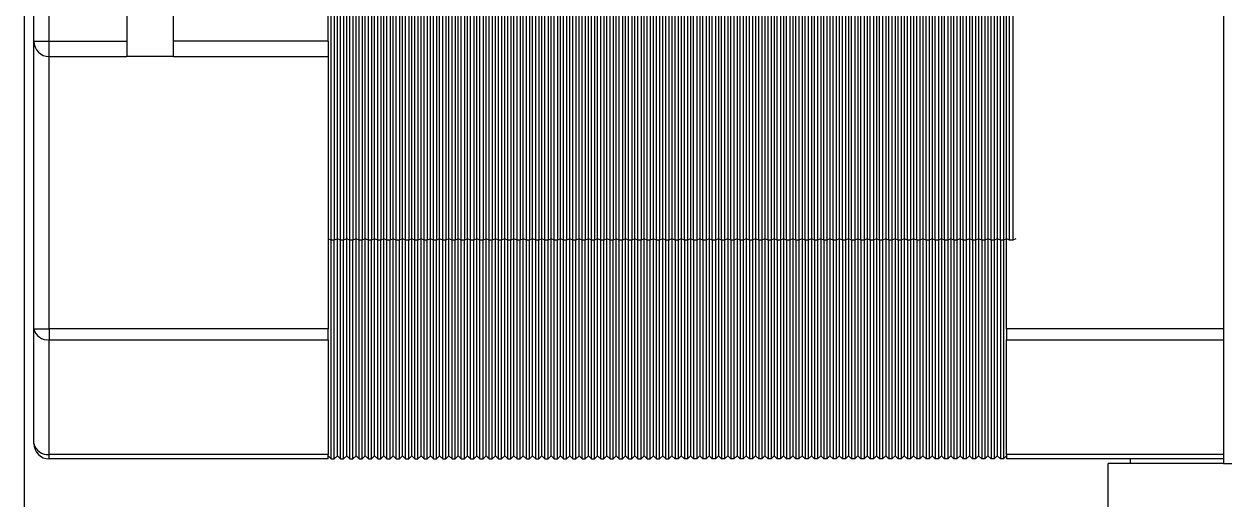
# Model space of a CAD drawing. Header units: millimetres. Extents: x -358 to 836, y 5 to 1249.
# Drawn here: x 253.97 to 292.74, y 651.37 to 666.72 of the extents above; entities that cross this region are included whole.
import ezdxf

# ---------------------------------------------------------------- set-up
doc = ezdxf.new("R2010")
doc.units = ezdxf.units.MM

msp = doc.modelspace()

# ---------------------------------------------------------------- linework, layer by layer
at = {"color": 7, "linetype": 'Continuous', "lineweight": 25}
for p, q in [((253.971, 695.815), (253.971, 645.318)), ((292.688, 695.815), (292.688, 652.515)), ((285.688, 656.872), (285.688, 690.458)), ((263.888, 659.736), (263.888, 687.594)), ((263.988, 687.594), (263.988, 659.736)), ((264.088, 659.777), (264.088, 687.552)), ((264.188, 659.736), (264.188, 687.594)), ((264.288, 687.594), (264.288, 659.736)), ((264.388, 659.777), (264.388, 687.552)), ((264.488, 659.736), (264.488, 687.594)), ((264.588, 687.594), (264.588, 659.736)), ((264.688, 659.777), (264.688, 687.552)), ((264.788, 659.736), (264.788, 687.594)), ((264.888, 687.594), (264.888, 659.736)), ((264.988, 659.777), (264.988, 687.552)), ((265.088, 659.736), (265.088, 687.594)), ((265.188, 687.594), (265.188, 659.736)), ((265.288, 659.777), (265.288, 687.552)), ((265.388, 659.736), (265.388, 687.594)), ((265.488, 687.594), (265.488, 659.736)), ((265.588, 659.777), (265.588, 687.552)), ((265.688, 659.736), (265.688, 687.594)), ((265.788, 687.594), (265.788, 659.736)), ((265.888, 659.777), (265.888, 687.552)), ((265.988, 659.736), (265.988, 687.594)), ((266.088, 687.594), (266.088, 659.736)), ((266.188, 659.777), (266.188, 687.552)), ((266.288, 659.736), (266.288, 687.594)), ((266.388, 687.594), (266.388, 659.736)), ((266.488, 659.777), (266.488, 687.552)), ((266.588, 659.736), (266.588, 687.594)), ((266.688, 687.594), (266.688, 659.736)), ((266.788, 659.777), (266.788, 687.552)), ((266.888, 659.736), (266.888, 687.594)), ((266.988, 687.594), (266.988, 659.736)), ((267.088, 659.777), (267.088, 687.552)), ((267.188, 659.736), (267.188, 687.594)), ((267.288, 687.594), (267.288, 659.736)), ((267.388, 659.777), (267.388, 687.552)), ((267.488, 659.736), (267.488, 687.594)), ((267.588, 687.594), (267.588, 659.736)), ((267.688, 659.777), (267.688, 687.552)), ((267.788, 659.736), (267.788, 687.594)), ((267.888, 687.594), (267.888, 659.736)), ((267.988, 659.777), (267.988, 687.552)), ((268.088, 659.736), (268.088, 687.594)), ((268.188, 687.594), (268.188, 659.736)), ((268.288, 659.777), (268.288, 687.552)), ((268.388, 659.736), (268.388, 687.594)), ((268.488, 687.594), (268.488, 659.736)), ((268.588, 659.777), (268.588, 687.552)), ((268.688, 659.736), (268.688, 687.594)), ((268.788, 687.594), (268.788, 659.736)), ((268.888, 659.777), (268.888, 687.552)), ((268.988, 659.736), (268.988, 687.594)), ((269.088, 687.594), (269.088, 659.736)), ((269.188, 659.777), (269.188, 687.552)), ((269.288, 659.736), (269.288, 687.594)), ((269.388, 687.594), (269.388, 659.736)), ((269.488, 659.777), (269.488, 687.552)), ((269.588, 659.736), (269.588, 687.594)), ((269.688, 687.594), (269.688, 659.736)), ((269.788, 659.777), (269.788, 687.552)), ((269.888, 659.736), (269.888, 687.594)), ((269.988, 687.594), (269.988, 659.736)), ((270.088, 659.777), (270.088, 687.552)), ((270.188, 659.736), (270.188, 687.594)), ((270.288, 687.594), (270.288, 659.736)), ((270.388, 659.777), (270.388, 687.552)), ((270.488, 659.736), (270.488, 687.594)), ((270.588, 687.594), (270.588, 659.736)), ((270.688, 659.777), (270.688, 687.552)), ((270.788, 659.736), (270.788, 687.594)), ((270.888, 687.594), (270.888, 659.736)), ((270.988, 659.777), (270.988, 687.552)), ((271.088, 659.736), (271.088, 687.594)), ((271.188, 687.594), (271.188, 659.736)), ((271.288, 659.777), (271.288, 687.552)), ((271.388, 659.736), (271.388, 687.594)), ((271.488, 687.594), (271.488, 659.736)), ((271.588, 659.777), (271.588, 687.552)), ((271.688, 659.736), (271.688, 687.594)), ((271.788, 687.594), (271.788, 659.736)), ((271.888, 659.777), (271.888, 687.552)), ((271.988, 659.736), (271.988, 687.594)), ((272.088, 687.594), (272.088, 659.736)), ((272.188, 659.777), (272.188, 687.552)), ((272.288, 659.736), (272.288, 687.594)), ((272.388, 687.594), (272.388, 659.736)), ((272.488, 659.777), (272.488, 687.552)), ((272.588, 659.736), (272.588, 687.594)), ((272.688, 687.594), (272.688, 659.736)), ((272.788, 659.777), (272.788, 687.552)), ((272.888, 659.736), (272.888, 687.594)), ((272.988, 687.594), (272.988, 659.736)), ((273.088, 659.777), (273.088, 687.552)), ((273.188, 659.736), (273.188, 687.594)), ((273.288, 687.594), (273.288, 659.736)), ((273.388, 659.777), (273.388, 687.552)), ((273.488, 659.736), (273.488, 687.594)), ((273.588, 687.594), (273.588, 659.736)), ((273.688, 659.777), (273.688, 687.552)), ((273.788, 659.736), (273.788, 687.594)), ((273.888, 687.594), (273.888, 659.736)), ((273.988, 659.777), (273.988, 687.552)), ((274.088, 659.736), (274.088, 687.594)), ((274.188, 687.594), (274.188, 659.736)), ((274.288, 659.777), (274.288, 687.552)), ((274.388, 659.736), (274.388, 687.594)), ((274.488, 687.594), (274.488, 659.736)), ((274.588, 659.777), (274.588, 687.552)), ((274.688, 659.736), (274.688, 687.594)), ((274.788, 687.594), (274.788, 659.736)), ((274.888, 687.552), (274.888, 659.777)), ((274.988, 659.736), (274.988, 687.594)), ((275.088, 687.594), (275.088, 659.736)), ((275.188, 687.552), (275.188, 659.777)), ((275.288, 659.736), (275.288, 687.594)), ((275.388, 687.594), (275.388, 659.736)), ((275.488, 687.552), (275.488, 659.777)), ((275.588, 659.736), (275.588, 687.594)), ((275.688, 687.594), (275.688, 659.736)), ((275.788, 687.552), (275.788, 659.777)), ((275.888, 659.736), (275.888, 687.594)), ((275.988, 687.594), (275.988, 659.736)), ((276.088, 687.552), (276.088, 659.777)), ((276.188, 659.736), (276.188, 687.594)), ((276.288, 687.594), (276.288, 659.736)), ((276.388, 687.552), (276.388, 659.777)), ((276.488, 659.736), (276.488, 687.594)), ((276.588, 687.594), (276.588, 659.736)), ((276.688, 687.552), (276.688, 659.777)), ((276.788, 659.736), (276.788, 687.594)), ((276.888, 687.594), (276.888, 659.736)), ((276.988, 687.552), (276.988, 659.777)), ((277.088, 659.736), (277.088, 687.594)), ((277.188, 687.594), (277.188, 659.736)), ((277.288, 687.552), (277.288, 659.777)), ((277.388, 659.736), (277.388, 687.594)), ((277.488, 687.594), (277.488, 659.736)), ((277.588, 687.552), (277.588, 659.777)), ((277.688, 659.736), (277.688, 687.594)), ((277.788, 687.594), (277.788, 659.736)), ((277.888, 687.552), (277.888, 659.777)), ((277.988, 659.736), (277.988, 687.594)), ((278.088, 687.594), (278.088, 659.736)), ((278.188, 687.552), (278.188, 659.777)), ((278.288, 659.736), (278.288, 687.594)), ((278.388, 687.594), (278.388, 659.736)), ((278.488, 687.552), (278.488, 659.777)), ((278.588, 659.736), (278.588, 687.594)), ((278.688, 687.594), (278.688, 659.736)), ((278.788, 687.552), (278.788, 659.777)), ((278.888, 659.736), (278.888, 687.594)), ((278.988, 687.594), (278.988, 659.736)), ((279.088, 687.552), (279.088, 659.777)), ((279.188, 659.736), (279.188, 687.594)), ((279.288, 687.594), (279.288, 659.736)), ((279.388, 687.552), (279.388, 659.777)), ((279.488, 659.736), (279.488, 687.594)), ((279.588, 687.594), (279.588, 659.736)), ((279.688, 687.552), (279.688, 659.777)), ((279.788, 659.736), (279.788, 687.594)), ((279.888, 687.594), (279.888, 659.736)), ((279.988, 687.552), (279.988, 659.777)), ((280.088, 659.736), (280.088, 687.594)), ((280.188, 687.594), (280.188, 659.736)), ((280.288, 687.552), (280.288, 659.777)), ((280.388, 659.736), (280.388, 687.594)), ((280.488, 687.594), (280.488, 659.736)), ((280.588, 687.552), (280.588, 659.777)), ((280.688, 659.736), (280.688, 687.594)), ((280.788, 687.594), (280.788, 659.736)), ((280.888, 687.552), (280.888, 659.777)), ((280.988, 659.736), (280.988, 687.594)), ((281.088, 687.594), (281.088, 659.736)), ((281.188, 687.552), (281.188, 659.777)), ((281.288, 659.736), (281.288, 687.594)), ((281.388, 687.594), (281.388, 659.736)), ((281.488, 687.552), (281.488, 659.777)), ((281.588, 659.736), (281.588, 687.594)), ((281.688, 687.594), (281.688, 659.736)), ((281.788, 687.552), (281.788, 659.777)), ((281.888, 659.736), (281.888, 687.594)), ((281.988, 687.594), (281.988, 659.736)), ((282.088, 687.552), (282.088, 659.777)), ((282.188, 659.736), (282.188, 687.594)), ((282.288, 687.594), (282.288, 659.736)), ((282.388, 687.552), (282.388, 659.777)), ((282.488, 659.736), (282.488, 687.594)), ((282.588, 687.594), (282.588, 659.736)), ((282.688, 687.552), (282.688, 659.777)), ((282.788, 659.736), (282.788, 687.594)), ((282.888, 687.594), (282.888, 659.736)), ((282.988, 687.552), (282.988, 659.777)), ((283.088, 659.736), (283.088, 687.594)), ((283.188, 687.594), (283.188, 659.736)), ((283.288, 687.552), (283.288, 659.777)), ((283.388, 659.736), (283.388, 687.594)), ((283.488, 687.594), (283.488, 659.736)), ((283.588, 687.552), (283.588, 659.777)), ((283.688, 659.736), (283.688, 687.594)), ((283.788, 687.594), (283.788, 659.736)), ((283.888, 687.552), (283.888, 659.777)), ((283.988, 659.736), (283.988, 687.594)), ((284.088, 687.594), (284.088, 659.736)), ((284.188, 687.552), (284.188, 659.777)), ((284.288, 659.736), (284.288, 687.594)), ((284.388, 687.594), (284.388, 659.736)), ((284.488, 687.552), (284.488, 659.777)), ((284.588, 659.736), (284.588, 687.594)), ((284.688, 687.594), (284.688, 659.736)), ((284.788, 687.552), (284.788, 659.777)), ((284.888, 659.736), (284.888, 687.594)), ((284.988, 687.594), (284.988, 659.736)), ((285.088, 687.552), (285.088, 659.777)), ((285.188, 659.736), (285.188, 687.594)), ((285.288, 687.594), (285.288, 659.736)), ((285.388, 687.552), (285.388, 659.777)), ((285.488, 659.736), (285.488, 687.594)), ((285.588, 687.594), (285.588, 659.736)), ((285.788, 659.736), (285.788, 687.594)), ((285.888, 687.594), (285.888, 659.736)), ((257.288, 681.665), (257.288, 665.665)), ((254.288, 666.165), (254.288, 681.165)), ((254.788, 666.165), (254.788, 681.165)), ((258.788, 681.165), (258.788, 666.165)), ((263.788, 666.165), (263.788, 669.665)), ((254.288, 666.165), (254.788, 666.165)), ((254.288, 656.872), (254.288, 666.165)), ((254.788, 666.165), (257.288, 666.165)), ((254.788, 665.665), (254.788, 666.165)), ((258.788, 666.165), (258.788, 665.665)), ((263.788, 666.165), (258.788, 666.165)), ((263.788, 666.165), (263.788, 665.665)), ((254.788, 665.665), (257.288, 665.665)), ((254.788, 656.872), (254.788, 665.665)), ((258.788, 665.665), (257.288, 665.665)), ((258.788, 665.665), (263.788, 665.665)), ((263.788, 665.665), (263.788, 656.872)), ((263.888, 659.736), (263.788, 659.777)), ((263.888, 652.665), (263.888, 659.736)), ((263.988, 659.736), (263.888, 659.736)), ((264.088, 659.777), (263.988, 659.736)), ((263.988, 652.665), (263.988, 659.736)), ((264.088, 652.765), (264.088, 659.777)), ((264.188, 659.736), (264.088, 659.777)), ((264.188, 652.665), (264.188, 659.736)), ((264.288, 659.736), (264.188, 659.736)), ((264.388, 659.777), (264.288, 659.736)), ((264.288, 652.665), (264.288, 659.736)), ((264.388, 652.765), (264.388, 659.777)), ((264.488, 659.736), (264.388, 659.777)), ((264.488, 652.665), (264.488, 659.736)), ((264.588, 659.736), (264.488, 659.736)), ((264.688, 659.777), (264.588, 659.736)), ((264.588, 652.665), (264.588, 659.736)), ((264.688, 652.765), (264.688, 659.777)), ((264.788, 659.736), (264.688, 659.777)), ((264.788, 652.665), (264.788, 659.736)), ((264.888, 659.736), (264.788, 659.736)), ((264.988, 659.777), (264.888, 659.736)), ((264.888, 652.665), (264.888, 659.736)), ((264.988, 652.765), (264.988, 659.777)), ((265.088, 659.736), (264.988, 659.777)), ((265.088, 652.665), (265.088, 659.736)), ((265.188, 659.736), (265.088, 659.736)), ((265.288, 659.777), (265.188, 659.736)), ((265.188, 652.665), (265.188, 659.736)), ((265.288, 652.765), (265.288, 659.777)), ((265.388, 659.736), (265.288, 659.777)), ((265.388, 652.665), (265.388, 659.736)), ((265.488, 659.736), (265.388, 659.736)), ((265.588, 659.777), (265.488, 659.736)), ((265.488, 652.665), (265.488, 659.736)), ((265.588, 652.765), (265.588, 659.777)), ((265.688, 659.736), (265.588, 659.777)), ((265.688, 652.665), (265.688, 659.736)), ((265.788, 659.736), (265.688, 659.736)), ((265.888, 659.777), (265.788, 659.736)), ((265.788, 652.665), (265.788, 659.736)), ((265.888, 652.765), (265.888, 659.777)), ((265.988, 659.736), (265.888, 659.777)), ((265.988, 652.665), (265.988, 659.736)), ((266.088, 659.736), (265.988, 659.736)), ((266.188, 659.777), (266.088, 659.736)), ((266.088, 652.665), (266.088, 659.736)), ((266.188, 652.765), (266.188, 659.777)), ((266.288, 659.736), (266.188, 659.777)), ((266.288, 652.665), (266.288, 659.736)), ((266.388, 659.736), (266.288, 659.736)), ((266.488, 659.777), (266.388, 659.736)), ((266.388, 652.665), (266.388, 659.736)), ((266.488, 652.765), (266.488, 659.777)), ((266.588, 659.736), (266.488, 659.777)), ((266.588, 652.665), (266.588, 659.736)), ((266.688, 659.736), (266.588, 659.736)), ((266.788, 659.777), (266.688, 659.736)), ((266.688, 652.665), (266.688, 659.736)), ((266.788, 652.765), (266.788, 659.777)), ((266.888, 659.736), (266.788, 659.777)), ((266.888, 652.665), (266.888, 659.736)), ((266.988, 659.736), (266.888, 659.736)), ((267.088, 659.777), (266.988, 659.736)), ((266.988, 652.665), (266.988, 659.736)), ((267.088, 652.765), (267.088, 659.777)), ((267.188, 659.736), (267.088, 659.777)), ((267.188, 652.665), (267.188, 659.736)), ((267.288, 659.736), (267.188, 659.736)), ((267.388, 659.777), (267.288, 659.736)), ((267.288, 652.665), (267.288, 659.736)), ((267.388, 652.765), (267.388, 659.777)), ((267.488, 659.736), (267.388, 659.777)), ((267.488, 652.665), (267.488, 659.736)), ((267.588, 659.736), (267.488, 659.736)), ((267.688, 659.777), (267.588, 659.736)), ((267.588, 652.665), (267.588, 659.736)), ((267.688, 652.765), (267.688, 659.777)), ((267.788, 659.736), (267.688, 659.777)), ((267.788, 652.665), (267.788, 659.736)), ((267.888, 659.736), (267.788, 659.736)), ((267.988, 659.777), (267.888, 659.736)), ((267.888, 652.665), (267.888, 659.736)), ((267.988, 652.765), (267.988, 659.777)), ((268.088, 659.736), (267.988, 659.777)), ((268.088, 652.665), (268.088, 659.736)), ((268.188, 659.736), (268.088, 659.736)), ((268.288, 659.777), (268.188, 659.736)), ((268.188, 652.665), (268.188, 659.736)), ((268.288, 652.765), (268.288, 659.777)), ((268.388, 659.736), (268.288, 659.777)), ((268.388, 652.665), (268.388, 659.736)), ((268.488, 659.736), (268.388, 659.736)), ((268.588, 659.777), (268.488, 659.736)), ((268.488, 652.665), (268.488, 659.736)), ((268.588, 652.765), (268.588, 659.777)), ((268.688, 659.736), (268.588, 659.777)), ((268.688, 652.665), (268.688, 659.736)), ((268.788, 659.736), (268.688, 659.736)), ((268.888, 659.777), (268.788, 659.736)), ((268.788, 652.665), (268.788, 659.736)), ((268.888, 652.765), (268.888, 659.777)), ((268.988, 659.736), (268.888, 659.777)), ((268.988, 652.665), (268.988, 659.736)), ((269.088, 659.736), (268.988, 659.736)), ((269.188, 659.777), (269.088, 659.736)), ((269.088, 652.665), (269.088, 659.736)), ((269.188, 652.765), (269.188, 659.777)), ((269.288, 659.736), (269.188, 659.777)), ((269.288, 652.665), (269.288, 659.736)), ((269.388, 659.736), (269.288, 659.736)), ((269.488, 659.777), (269.388, 659.736)), ((269.388, 652.665), (269.388, 659.736)), ((269.488, 652.765), (269.488, 659.777)), ((269.588, 659.736), (269.488, 659.777)), ((269.588, 652.665), (269.588, 659.736)), ((269.688, 659.736), (269.588, 659.736)), ((269.788, 659.777), (269.688, 659.736)), ((269.688, 652.665), (269.688, 659.736)), ((269.788, 652.765), (269.788, 659.777)), ((269.888, 659.736), (269.788, 659.777)), ((269.888, 652.665), (269.888, 659.736)), ((269.988, 659.736), (269.888, 659.736)), ((270.088, 659.777), (269.988, 659.736)), ((269.988, 652.665), (269.988, 659.736)), ((270.088, 652.765), (270.088, 659.777)), ((270.188, 659.736), (270.088, 659.777)), ((270.188, 652.665), (270.188, 659.736)), ((270.288, 659.736), (270.188, 659.736)), ((270.388, 659.777), (270.288, 659.736)), ((270.288, 652.665), (270.288, 659.736)), ((270.388, 652.765), (270.388, 659.777)), ((270.488, 659.736), (270.388, 659.777)), ((270.488, 652.665), (270.488, 659.736)), ((270.588, 659.736), (270.488, 659.736)), ((270.688, 659.777), (270.588, 659.736)), ((270.588, 652.665), (270.588, 659.736)), ((270.688, 652.765), (270.688, 659.777)), ((270.788, 659.736), (270.688, 659.777)), ((270.788, 652.665), (270.788, 659.736)), ((270.888, 659.736), (270.788, 659.736)), ((270.988, 659.777), (270.888, 659.736)), ((270.888, 652.665), (270.888, 659.736)), ((270.988, 652.765), (270.988, 659.777)), ((271.088, 659.736), (270.988, 659.777)), ((271.088, 652.665), (271.088, 659.736)), ((271.188, 659.736), (271.088, 659.736)), ((271.288, 659.777), (271.188, 659.736)), ((271.188, 652.665), (271.188, 659.736)), ((271.288, 652.765), (271.288, 659.777)), ((271.388, 659.736), (271.288, 659.777)), ((271.388, 652.665), (271.388, 659.736)), ((271.488, 659.736), (271.388, 659.736)), ((271.588, 659.777), (271.488, 659.736)), ((271.488, 652.665), (271.488, 659.736)), ((271.588, 652.765), (271.588, 659.777)), ((271.688, 659.736), (271.588, 659.777)), ((271.688, 652.665), (271.688, 659.736)), ((271.788, 659.736), (271.688, 659.736)), ((271.888, 659.777), (271.788, 659.736)), ((271.788, 652.665), (271.788, 659.736)), ((271.888, 652.765), (271.888, 659.777)), ((271.988, 659.736), (271.888, 659.777)), ((271.988, 652.665), (271.988, 659.736)), ((272.088, 659.736), (271.988, 659.736)), ((272.188, 659.777), (272.088, 659.736)), ((272.088, 652.665), (272.088, 659.736)), ((272.188, 652.765), (272.188, 659.777)), ((272.288, 659.736), (272.188, 659.777)), ((272.288, 652.665), (272.288, 659.736)), ((272.388, 659.736), (272.288, 659.736)), ((272.488, 659.777), (272.388, 659.736)), ((272.388, 652.665), (272.388, 659.736)), ((272.488, 652.765), (272.488, 659.777)), ((272.588, 659.736), (272.488, 659.777)), ((272.588, 652.665), (272.588, 659.736)), ((272.688, 659.736), (272.588, 659.736)), ((272.788, 659.777), (272.688, 659.736)), ((272.688, 652.665), (272.688, 659.736)), ((272.788, 652.765), (272.788, 659.777)), ((272.888, 659.736), (272.788, 659.777)), ((272.888, 652.665), (272.888, 659.736)), ((272.988, 659.736), (272.888, 659.736)), ((273.088, 659.777), (272.988, 659.736)), ((272.988, 652.665), (272.988, 659.736)), ((273.088, 652.765), (273.088, 659.777)), ((273.188, 659.736), (273.088, 659.777)), ((273.188, 652.665), (273.188, 659.736)), ((273.288, 659.736), (273.188, 659.736)), ((273.388, 659.777), (273.288, 659.736)), ((273.288, 652.665), (273.288, 659.736)), ((273.388, 652.765), (273.388, 659.777)), ((273.488, 659.736), (273.388, 659.777)), ((273.488, 652.665), (273.488, 659.736)), ((273.588, 659.736), (273.488, 659.736)), ((273.688, 659.777), (273.588, 659.736)), ((273.588, 652.665), (273.588, 659.736)), ((273.688, 652.765), (273.688, 659.777)), ((273.788, 659.736), (273.688, 659.777)), ((273.788, 652.665), (273.788, 659.736)), ((273.888, 659.736), (273.788, 659.736)), ((273.988, 659.777), (273.888, 659.736)), ((273.888, 652.665), (273.888, 659.736)), ((273.988, 652.765), (273.988, 659.777)), ((274.088, 659.736), (273.988, 659.777)), ((274.088, 652.665), (274.088, 659.736)), ((274.188, 659.736), (274.088, 659.736)), ((274.288, 659.777), (274.188, 659.736)), ((274.188, 652.665), (274.188, 659.736)), ((274.288, 652.765), (274.288, 659.777)), ((274.388, 659.736), (274.288, 659.777)), ((274.388, 652.665), (274.388, 659.736)), ((274.488, 659.736), (274.388, 659.736)), ((274.588, 659.777), (274.488, 659.736)), ((274.488, 652.665), (274.488, 659.736)), ((274.588, 652.765), (274.588, 659.777)), ((274.688, 659.736), (274.588, 659.777)), ((274.688, 652.665), (274.688, 659.736)), ((274.788, 659.736), (274.688, 659.736)), ((274.888, 659.777), (274.788, 659.736)), ((274.788, 652.665), (274.788, 659.736)), ((274.888, 659.777), (274.888, 652.765)), ((274.988, 659.736), (274.888, 659.777)), ((274.988, 659.736), (274.988, 652.665)), ((275.088, 659.736), (274.988, 659.736)), ((275.188, 659.777), (275.088, 659.736)), ((275.088, 659.736), (275.088, 652.665)), ((275.188, 659.777), (275.188, 652.765)), ((275.288, 659.736), (275.188, 659.777)), ((275.288, 659.736), (275.288, 652.665)), ((275.388, 659.736), (275.288, 659.736)), ((275.488, 659.777), (275.388, 659.736)), ((275.388, 659.736), (275.388, 652.665)), ((275.488, 659.777), (275.488, 652.765)), ((275.588, 659.736), (275.488, 659.777)), ((275.588, 659.736), (275.588, 652.665)), ((275.688, 659.736), (275.588, 659.736)), ((275.788, 659.777), (275.688, 659.736)), ((275.688, 659.736), (275.688, 652.665)), ((275.788, 659.777), (275.788, 652.765)), ((275.888, 659.736), (275.788, 659.777)), ((275.888, 659.736), (275.888, 652.665)), ((275.988, 659.736), (275.888, 659.736)), ((276.088, 659.777), (275.988, 659.736)), ((275.988, 659.736), (275.988, 652.665)), ((276.088, 659.777), (276.088, 652.765)), ((276.188, 659.736), (276.088, 659.777)), ((276.188, 659.736), (276.188, 652.665)), ((276.288, 659.736), (276.188, 659.736)), ((276.388, 659.777), (276.288, 659.736)), ((276.288, 659.736), (276.288, 652.665)), ((276.388, 659.777), (276.388, 652.765)), ((276.488, 659.736), (276.388, 659.777)), ((276.488, 659.736), (276.488, 652.665)), ((276.588, 659.736), (276.488, 659.736)), ((276.688, 659.777), (276.588, 659.736)), ((276.588, 659.736), (276.588, 652.665)), ((276.688, 659.777), (276.688, 652.765)), ((276.788, 659.736), (276.688, 659.777)), ((276.788, 659.736), (276.788, 652.665)), ((276.888, 659.736), (276.788, 659.736)), ((276.988, 659.777), (276.888, 659.736)), ((276.888, 659.736), (276.888, 652.665)), ((276.988, 659.777), (276.988, 652.765)), ((277.088, 659.736), (276.988, 659.777)), ((277.088, 659.736), (277.088, 652.665)), ((277.188, 659.736), (277.088, 659.736)), ((277.288, 659.777), (277.188, 659.736)), ((277.188, 659.736), (277.188, 652.665)), ((277.288, 659.777), (277.288, 652.765)), ((277.388, 659.736), (277.288, 659.777)), ((277.388, 659.736), (277.388, 652.665)), ((277.488, 659.736), (277.388, 659.736)), ((277.588, 659.777), (277.488, 659.736)), ((277.488, 659.736), (277.488, 652.665)), ((277.588, 659.777), (277.588, 652.765)), ((277.688, 659.736), (277.588, 659.777)), ((277.688, 659.736), (277.688, 652.665)), ((277.788, 659.736), (277.688, 659.736)), ((277.888, 659.777), (277.788, 659.736)), ((277.788, 659.736), (277.788, 652.665)), ((277.888, 659.777), (277.888, 652.765)), ((277.988, 659.736), (277.888, 659.777)), ((277.988, 659.736), (277.988, 652.665)), ((278.088, 659.736), (277.988, 659.736)), ((278.188, 659.777), (278.088, 659.736)), ((278.088, 659.736), (278.088, 652.665)), ((278.188, 659.777), (278.188, 652.765)), ((278.288, 659.736), (278.188, 659.777)), ((278.288, 659.736), (278.288, 652.665)), ((278.388, 659.736), (278.288, 659.736)), ((278.488, 659.777), (278.388, 659.736)), ((278.388, 659.736), (278.388, 652.665)), ((278.488, 659.777), (278.488, 652.765)), ((278.588, 659.736), (278.488, 659.777)), ((278.588, 659.736), (278.588, 652.665)), ((278.688, 659.736), (278.588, 659.736)), ((278.788, 659.777), (278.688, 659.736)), ((278.688, 659.736), (278.688, 652.665)), ((278.788, 659.777), (278.788, 652.765)), ((278.888, 659.736), (278.788, 659.777)), ((278.888, 659.736), (278.888, 652.665)), ((278.988, 659.736), (278.888, 659.736)), ((279.088, 659.777), (278.988, 659.736)), ((278.988, 659.736), (278.988, 652.665)), ((279.088, 659.777), (279.088, 652.765)), ((279.188, 659.736), (279.088, 659.777)), ((279.188, 659.736), (279.188, 652.665)), ((279.288, 659.736), (279.188, 659.736)), ((279.388, 659.777), (279.288, 659.736)), ((279.288, 659.736), (279.288, 652.665)), ((279.388, 659.777), (279.388, 652.765)), ((279.488, 659.736), (279.388, 659.777)), ((279.488, 659.736), (279.488, 652.665)), ((279.588, 659.736), (279.488, 659.736)), ((279.688, 659.777), (279.588, 659.736)), ((279.588, 659.736), (279.588, 652.665)), ((279.688, 659.777), (279.688, 652.765)), ((279.788, 659.736), (279.688, 659.777)), ((279.788, 659.736), (279.788, 652.665)), ((279.888, 659.736), (279.788, 659.736)), ((279.988, 659.777), (279.888, 659.736)), ((279.888, 659.736), (279.888, 652.665)), ((279.988, 659.777), (279.988, 652.765)), ((280.088, 659.736), (279.988, 659.777)), ((280.088, 659.736), (280.088, 652.665)), ((280.188, 659.736), (280.088, 659.736)), ((280.288, 659.777), (280.188, 659.736)), ((280.188, 659.736), (280.188, 652.665)), ((280.288, 659.777), (280.288, 652.765)), ((280.388, 659.736), (280.288, 659.777)), ((280.388, 659.736), (280.388, 652.665)), ((280.488, 659.736), (280.388, 659.736)), ((280.588, 659.777), (280.488, 659.736)), ((280.488, 659.736), (280.488, 652.665)), ((280.588, 659.777), (280.588, 652.765)), ((280.688, 659.736), (280.588, 659.777)), ((280.688, 659.736), (280.688, 652.665)), ((280.788, 659.736), (280.688, 659.736)), ((280.888, 659.777), (280.788, 659.736)), ((280.788, 659.736), (280.788, 652.665)), ((280.888, 659.777), (280.888, 652.765)), ((280.988, 659.736), (280.888, 659.777)), ((280.988, 659.736), (280.988, 652.665)), ((281.088, 659.736), (280.988, 659.736)), ((281.188, 659.777), (281.088, 659.736)), ((281.088, 659.736), (281.088, 652.665)), ((281.188, 659.777), (281.188, 652.765)), ((281.288, 659.736), (281.188, 659.777)), ((281.288, 659.736), (281.288, 652.665)), ((281.388, 659.736), (281.288, 659.736)), ((281.488, 659.777), (281.388, 659.736)), ((281.388, 659.736), (281.388, 652.665)), ((281.488, 659.777), (281.488, 652.765)), ((281.588, 659.736), (281.488, 659.777)), ((281.588, 659.736), (281.588, 652.665)), ((281.688, 659.736), (281.588, 659.736)), ((281.788, 659.777), (281.688, 659.736)), ((281.688, 659.736), (281.688, 652.665)), ((281.788, 659.777), (281.788, 652.765)), ((281.888, 659.736), (281.788, 659.777)), ((281.888, 659.736), (281.888, 652.665)), ((281.988, 659.736), (281.888, 659.736)), ((282.088, 659.777), (281.988, 659.736)), ((281.988, 659.736), (281.988, 652.665)), ((282.088, 659.777), (282.088, 652.765)), ((282.188, 659.736), (282.088, 659.777)), ((282.188, 659.736), (282.188, 652.665)), ((282.288, 659.736), (282.188, 659.736)), ((282.388, 659.777), (282.288, 659.736)), ((282.288, 659.736), (282.288, 652.665)), ((282.388, 659.777), (282.388, 652.765)), ((282.488, 659.736), (282.388, 659.777)), ((282.488, 659.736), (282.488, 652.665)), ((282.588, 659.736), (282.488, 659.736)), ((282.688, 659.777), (282.588, 659.736)), ((282.588, 659.736), (282.588, 652.665)), ((282.688, 659.777), (282.688, 652.765)), ((282.788, 659.736), (282.688, 659.777)), ((282.788, 659.736), (282.788, 652.665)), ((282.888, 659.736), (282.788, 659.736)), ((282.988, 659.777), (282.888, 659.736)), ((282.888, 659.736), (282.888, 652.665)), ((282.988, 659.777), (282.988, 652.765)), ((283.088, 659.736), (282.988, 659.777)), ((283.088, 659.736), (283.088, 652.665)), ((283.188, 659.736), (283.088, 659.736)), ((283.288, 659.777), (283.188, 659.736)), ((283.188, 659.736), (283.188, 652.665)), ((283.288, 659.777), (283.288, 652.765)), ((283.388, 659.736), (283.288, 659.777)), ((283.388, 659.736), (283.388, 652.665)), ((283.488, 659.736), (283.388, 659.736)), ((283.588, 659.777), (283.488, 659.736)), ((283.488, 659.736), (283.488, 652.665)), ((283.588, 659.777), (283.588, 652.765)), ((283.688, 659.736), (283.588, 659.777)), ((283.688, 659.736), (283.688, 652.665)), ((283.788, 659.736), (283.688, 659.736)), ((283.888, 659.777), (283.788, 659.736)), ((283.788, 659.736), (283.788, 652.665)), ((283.888, 659.777), (283.888, 652.765)), ((283.988, 659.736), (283.888, 659.777)), ((283.988, 659.736), (283.988, 652.665)), ((284.088, 659.736), (283.988, 659.736)), ((284.188, 659.777), (284.088, 659.736)), ((284.088, 659.736), (284.088, 652.665)), ((284.188, 659.777), (284.188, 652.765)), ((284.288, 659.736), (284.188, 659.777)), ((284.288, 659.736), (284.288, 652.665)), ((284.388, 659.736), (284.288, 659.736)), ((284.488, 659.777), (284.388, 659.736)), ((284.388, 659.736), (284.388, 652.665)), ((284.488, 659.777), (284.488, 652.765)), ((284.588, 659.736), (284.488, 659.777)), ((284.588, 659.736), (284.588, 652.665)), ((284.688, 659.736), (284.588, 659.736)), ((284.788, 659.777), (284.688, 659.736)), ((284.688, 659.736), (284.688, 652.665)), ((284.788, 659.777), (284.788, 652.765)), ((284.888, 659.736), (284.788, 659.777)), ((284.888, 659.736), (284.888, 652.665)), ((284.988, 659.736), (284.888, 659.736)), ((285.088, 659.777), (284.988, 659.736)), ((284.988, 659.736), (284.988, 652.665)), ((285.088, 659.777), (285.088, 652.765)), ((285.188, 659.736), (285.088, 659.777)), ((285.188, 659.736), (285.188, 652.665)), ((285.288, 659.736), (285.188, 659.736)), ((285.388, 659.777), (285.288, 659.736)), ((285.288, 659.736), (285.288, 652.665)), ((285.388, 659.777), (285.388, 652.765)), ((285.488, 659.736), (285.388, 659.777)), ((285.488, 659.736), (285.488, 652.665)), ((285.588, 659.736), (285.488, 659.736)), ((285.688, 659.777), (285.588, 659.736)), ((285.588, 659.736), (285.588, 652.665)), ((285.788, 659.736), (285.688, 659.777)), ((285.888, 659.736), (285.788, 659.736)), ((285.988, 659.777), (285.888, 659.736)), ((254.288, 656.872), (254.788, 656.872)), ((254.288, 653.165), (254.288, 656.872)), ((263.788, 656.872), (254.788, 656.872)), ((254.788, 656.872), (254.788, 656.68)), ((263.788, 656.518), (263.788, 656.872)), ((292.688, 656.872), (285.688, 656.872)), ((285.688, 656.872), (285.688, 656.518)), ((254.788, 656.68), (254.788, 656.518)), ((254.788, 656.518), (263.788, 656.518)), ((254.788, 652.811), (254.788, 656.518)), ((263.788, 656.518), (263.788, 652.811)), ((285.688, 656.518), (292.688, 656.518)), ((285.688, 652.811), (285.688, 656.518)), ((263.788, 652.811), (254.788, 652.811)), ((254.788, 652.703), (254.788, 652.811)), ((254.788, 652.665), (254.788, 652.703)), ((263.788, 652.665), (254.788, 652.665)), ((263.788, 652.665), (263.788, 652.811)), ((263.788, 652.765), (263.888, 652.665)), ((263.888, 652.665), (263.988, 652.665)), ((263.988, 652.665), (264.088, 652.765)), ((264.088, 652.765), (264.188, 652.665)), ((264.188, 652.665), (264.288, 652.665)), ((264.288, 652.665), (264.388, 652.765)), ((264.388, 652.765), (264.488, 652.665)), ((264.488, 652.665), (264.588, 652.665)), ((264.588, 652.665), (264.688, 652.765)), ((264.688, 652.765), (264.788, 652.665)), ((264.788, 652.665), (264.888, 652.665)), ((264.888, 652.665), (264.988, 652.765)), ((264.988, 652.765), (265.088, 652.665)), ((265.088, 652.665), (265.188, 652.665)), ((265.188, 652.665), (265.288, 652.765)), ((265.288, 652.765), (265.388, 652.665)), ((265.388, 652.665), (265.488, 652.665)), ((265.488, 652.665), (265.588, 652.765)), ((265.588, 652.765), (265.688, 652.665)), ((265.688, 652.665), (265.788, 652.665)), ((265.788, 652.665), (265.888, 652.765)), ((265.888, 652.765), (265.988, 652.665)), ((265.988, 652.665), (266.088, 652.665)), ((266.088, 652.665), (266.188, 652.765)), ((266.188, 652.765), (266.288, 652.665)), ((266.288, 652.665), (266.388, 652.665)), ((266.388, 652.665), (266.488, 652.765)), ((266.488, 652.765), (266.588, 652.665)), ((266.588, 652.665), (266.688, 652.665)), ((266.688, 652.665), (266.788, 652.765)), ((266.788, 652.765), (266.888, 652.665)), ((266.888, 652.665), (266.988, 652.665)), ((266.988, 652.665), (267.088, 652.765)), ((267.088, 652.765), (267.188, 652.665)), ((267.188, 652.665), (267.288, 652.665)), ((267.288, 652.665), (267.388, 652.765)), ((267.388, 652.765), (267.488, 652.665)), ((267.488, 652.665), (267.588, 652.665)), ((267.588, 652.665), (267.688, 652.765)), ((267.688, 652.765), (267.788, 652.665)), ((267.788, 652.665), (267.888, 652.665)), ((267.888, 652.665), (267.988, 652.765)), ((267.988, 652.765), (268.088, 652.665)), ((268.088, 652.665), (268.188, 652.665)), ((268.188, 652.665), (268.288, 652.765)), ((268.288, 652.765), (268.388, 652.665)), ((268.388, 652.665), (268.488, 652.665)), ((268.488, 652.665), (268.588, 652.765)), ((268.588, 652.765), (268.688, 652.665)), ((268.688, 652.665), (268.788, 652.665)), ((268.788, 652.665), (268.888, 652.765)), ((268.888, 652.765), (268.988, 652.665)), ((268.988, 652.665), (269.088, 652.665)), ((269.088, 652.665), (269.188, 652.765)), ((269.188, 652.765), (269.288, 652.665)), ((269.288, 652.665), (269.388, 652.665)), ((269.388, 652.665), (269.488, 652.765)), ((269.488, 652.765), (269.588, 652.665)), ((269.588, 652.665), (269.688, 652.665)), ((269.688, 652.665), (269.788, 652.765)), ((269.788, 652.765), (269.888, 652.665)), ((269.888, 652.665), (269.988, 652.665)), ((269.988, 652.665), (270.088, 652.765)), ((270.088, 652.765), (270.188, 652.665)), ((270.188, 652.665), (270.288, 652.665)), ((270.288, 652.665), (270.388, 652.765)), ((270.388, 652.765), (270.488, 652.665)), ((270.488, 652.665), (270.588, 652.665)), ((270.588, 652.665), (270.688, 652.765)), ((270.688, 652.765), (270.788, 652.665)), ((270.788, 652.665), (270.888, 652.665)), ((270.888, 652.665), (270.988, 652.765)), ((270.988, 652.765), (271.088, 652.665)), ((271.088, 652.665), (271.188, 652.665)), ((271.188, 652.665), (271.288, 652.765)), ((271.288, 652.765), (271.388, 652.665)), ((271.388, 652.665), (271.488, 652.665)), ((271.488, 652.665), (271.588, 652.765)), ((271.588, 652.765), (271.688, 652.665)), ((271.688, 652.665), (271.788, 652.665)), ((271.788, 652.665), (271.888, 652.765)), ((271.888, 652.765), (271.988, 652.665)), ((271.988, 652.665), (272.088, 652.665)), ((272.088, 652.665), (272.188, 652.765)), ((272.188, 652.765), (272.288, 652.665)), ((272.288, 652.665), (272.388, 652.665)), ((272.388, 652.665), (272.488, 652.765)), ((272.488, 652.765), (272.588, 652.665)), ((272.588, 652.665), (272.688, 652.665)), ((272.688, 652.665), (272.788, 652.765)), ((272.788, 652.765), (272.888, 652.665)), ((272.888, 652.665), (272.988, 652.665)), ((272.988, 652.665), (273.088, 652.765)), ((273.088, 652.765), (273.188, 652.665)), ((273.188, 652.665), (273.288, 652.665)), ((273.288, 652.665), (273.388, 652.765)), ((273.388, 652.765), (273.488, 652.665)), ((273.488, 652.665), (273.588, 652.665)), ((273.588, 652.665), (273.688, 652.765)), ((273.688, 652.765), (273.788, 652.665)), ((273.788, 652.665), (273.888, 652.665)), ((273.888, 652.665), (273.988, 652.765)), ((273.988, 652.765), (274.088, 652.665)), ((274.088, 652.665), (274.188, 652.665)), ((274.188, 652.665), (274.288, 652.765)), ((274.288, 652.765), (274.388, 652.665)), ((274.388, 652.665), (274.488, 652.665)), ((274.488, 652.665), (274.588, 652.765)), ((274.588, 652.765), (274.688, 652.665)), ((274.688, 652.665), (274.788, 652.665)), ((274.788, 652.665), (274.888, 652.765)), ((274.988, 652.665), (274.888, 652.765)), ((275.088, 652.665), (274.988, 652.665)), ((275.188, 652.765), (275.088, 652.665)), ((275.288, 652.665), (275.188, 652.765)), ((275.388, 652.665), (275.288, 652.665)), ((275.488, 652.765), (275.388, 652.665)), ((275.588, 652.665), (275.488, 652.765)), ((275.688, 652.665), (275.588, 652.665)), ((275.788, 652.765), (275.688, 652.665)), ((275.888, 652.665), (275.788, 652.765)), ((275.988, 652.665), (275.888, 652.665)), ((276.088, 652.765), (275.988, 652.665)), ((276.188, 652.665), (276.088, 652.765)), ((276.288, 652.665), (276.188, 652.665)), ((276.388, 652.765), (276.288, 652.665)), ((276.488, 652.665), (276.388, 652.765)), ((276.588, 652.665), (276.488, 652.665)), ((276.688, 652.765), (276.588, 652.665)), ((276.788, 652.665), (276.688, 652.765)), ((276.888, 652.665), (276.788, 652.665)), ((276.988, 652.765), (276.888, 652.665)), ((277.088, 652.665), (276.988, 652.765)), ((277.188, 652.665), (277.088, 652.665)), ((277.288, 652.765), (277.188, 652.665)), ((277.388, 652.665), (277.288, 652.765)), ((277.488, 652.665), (277.388, 652.665)), ((277.588, 652.765), (277.488, 652.665)), ((277.688, 652.665), (277.588, 652.765)), ((277.788, 652.665), (277.688, 652.665)), ((277.888, 652.765), (277.788, 652.665)), ((277.988, 652.665), (277.888, 652.765)), ((278.088, 652.665), (277.988, 652.665)), ((278.188, 652.765), (278.088, 652.665)), ((278.288, 652.665), (278.188, 652.765)), ((278.388, 652.665), (278.288, 652.665)), ((278.488, 652.765), (278.388, 652.665)), ((278.588, 652.665), (278.488, 652.765)), ((278.688, 652.665), (278.588, 652.665)), ((278.788, 652.765), (278.688, 652.665)), ((278.888, 652.665), (278.788, 652.765)), ((278.988, 652.665), (278.888, 652.665)), ((279.088, 652.765), (278.988, 652.665)), ((279.188, 652.665), (279.088, 652.765)), ((279.288, 652.665), (279.188, 652.665)), ((279.388, 652.765), (279.288, 652.665)), ((279.488, 652.665), (279.388, 652.765)), ((279.588, 652.665), (279.488, 652.665)), ((279.688, 652.765), (279.588, 652.665)), ((279.788, 652.665), (279.688, 652.765)), ((279.888, 652.665), (279.788, 652.665)), ((279.988, 652.765), (279.888, 652.665)), ((280.088, 652.665), (279.988, 652.765)), ((280.188, 652.665), (280.088, 652.665)), ((280.288, 652.765), (280.188, 652.665)), ((280.388, 652.665), (280.288, 652.765)), ((280.488, 652.665), (280.388, 652.665)), ((280.588, 652.765), (280.488, 652.665)), ((280.688, 652.665), (280.588, 652.765)), ((280.788, 652.665), (280.688, 652.665)), ((280.888, 652.765), (280.788, 652.665)), ((280.988, 652.665), (280.888, 652.765)), ((281.088, 652.665), (280.988, 652.665)), ((281.188, 652.765), (281.088, 652.665)), ((281.288, 652.665), (281.188, 652.765)), ((281.388, 652.665), (281.288, 652.665)), ((281.488, 652.765), (281.388, 652.665)), ((281.588, 652.665), (281.488, 652.765)), ((281.688, 652.665), (281.588, 652.665)), ((281.788, 652.765), (281.688, 652.665)), ((281.888, 652.665), (281.788, 652.765)), ((281.988, 652.665), (281.888, 652.665)), ((282.088, 652.765), (281.988, 652.665)), ((282.188, 652.665), (282.088, 652.765)), ((282.288, 652.665), (282.188, 652.665)), ((282.388, 652.765), (282.288, 652.665)), ((282.488, 652.665), (282.388, 652.765)), ((282.588, 652.665), (282.488, 652.665)), ((282.688, 652.765), (282.588, 652.665)), ((282.788, 652.665), (282.688, 652.765)), ((282.888, 652.665), (282.788, 652.665)), ((282.988, 652.765), (282.888, 652.665)), ((283.088, 652.665), (282.988, 652.765)), ((283.188, 652.665), (283.088, 652.665)), ((283.288, 652.765), (283.188, 652.665)), ((283.388, 652.665), (283.288, 652.765)), ((283.488, 652.665), (283.388, 652.665)), ((283.588, 652.765), (283.488, 652.665)), ((283.688, 652.665), (283.588, 652.765)), ((283.788, 652.665), (283.688, 652.665)), ((283.888, 652.765), (283.788, 652.665)), ((283.988, 652.665), (283.888, 652.765)), ((284.088, 652.665), (283.988, 652.665)), ((284.188, 652.765), (284.088, 652.665)), ((284.288, 652.665), (284.188, 652.765)), ((284.388, 652.665), (284.288, 652.665)), ((284.488, 652.765), (284.388, 652.665)), ((284.588, 652.665), (284.488, 652.765)), ((284.688, 652.665), (284.588, 652.665)), ((284.788, 652.765), (284.688, 652.665)), ((284.888, 652.665), (284.788, 652.765)), ((284.988, 652.665), (284.888, 652.665)), ((285.088, 652.765), (284.988, 652.665)), ((285.188, 652.665), (285.088, 652.765)), ((285.288, 652.665), (285.188, 652.665)), ((285.388, 652.765), (285.288, 652.665)), ((285.488, 652.665), (285.388, 652.765)), ((285.588, 652.665), (285.488, 652.665)), ((285.688, 652.765), (285.588, 652.665)), ((292.688, 652.811), (285.688, 652.811)), ((285.688, 652.811), (285.688, 652.665)), ((292.688, 652.665), (285.688, 652.665)), ((288.971, 647.02), (288.971, 652.515)), ((289.688, 652.515), (288.971, 652.515)), ((292.688, 652.515), (289.688, 652.515)), ((292.688, 652.515), (294.688, 652.515))]:
    msp.add_line(p, q, dxfattribs=at)
at = {"color": 8, "linetype": 'Continuous', "lineweight": 25}
msp.add_line((289.688, 652.515), (289.688, 652.665), dxfattribs=at)
at = {"color": 7, "linetype": 'Continuous', "lineweight": 25}
for centre, radius, start, end in [((254.788, 666.165), 0.5, 180, 270), ((254.725, 656.96), 0.446, 191.4219, 278.0496), ((254.725, 653.253), 0.446, 191.4219, 278.0496), ((254.788, 653.165), 0.5, 180, 270)]:
    msp.add_arc(centre, radius, start, end, dxfattribs=at)

doc.saveas('drawing.dxf')
